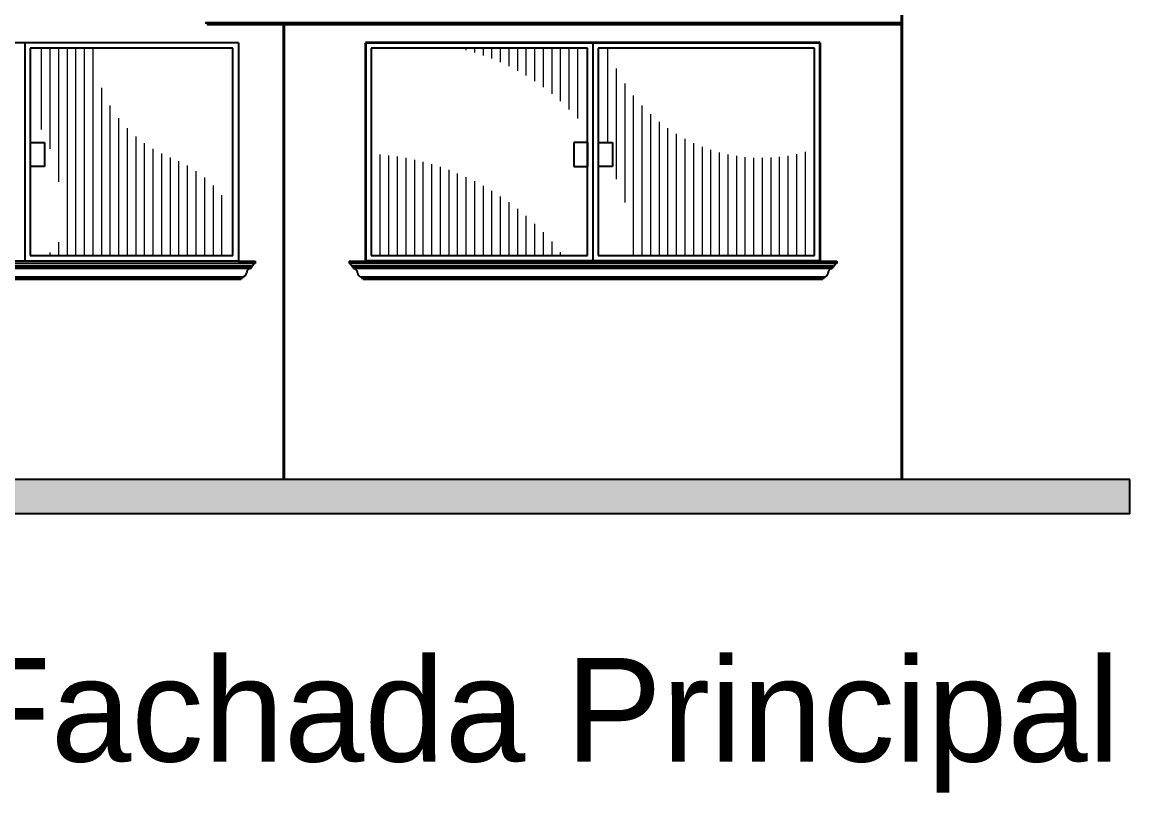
# Model space of a CAD drawing. Header units: millimetres. Extents: x 238 to 272, y 215.7 to 235.8.
# Drawn here: x 265.69 to 271.78, y 217.95 to 222.19 of the extents above; entities that cross this region are included whole.
import ezdxf

# ---------------------------------------------------------------- set-up
doc = ezdxf.new("R2010")
doc.units = ezdxf.units.MM
for name, color, linetype in [('2', 2, 'Continuous'), ('4', 4, 'Continuous'), ('7t', 7, 'Continuous')]:
    doc.layers.add(name, color=color, linetype=linetype)
for name, color, linetype, lineweight in [('fachada c 1', 7, 'Continuous', 40), ('fachada c 2', 2, 'Continuous', 35), ('fachada c 3', 5, 'Continuous', 25), ('fachada c 4', 4, 'Continuous', 15), ('muebles', 6, 'Continuous', 5), ('muros', 7, 'Continuous', 25), ('vidrios', 8, 'Continuous', 9)]:
    doc.layers.add(name, color=color, linetype=linetype, lineweight=lineweight)
doc.styles.add('TEX', font='arial.ttf', dxfattribs={"height": 0.15})

msp = doc.modelspace()

# ---------------------------------------------------------------- hatches: boundary and pattern name
at = {"layer": 'muros'}
msp.add_hatch(color=256, dxfattribs=at).paths.add_polyline_path([(255.9189, 219.8261), (255.9189, 219.6361), (259.7873, 219.6361), (259.7873, 219.4861), (271.7818, 219.4861), (271.7818, 219.6761), (259.9773, 219.6761), (259.9773, 219.8261)])

# ---------------------------------------------------------------- linework, layer by layer
at = {"layer": '2'}
for p, q in [((265.7339, 221.3958), (265.7339, 221.5289)), ((265.7339, 221.5289), (265.8097, 221.5289)), ((265.8097, 221.5289), (265.8097, 221.3958)), ((268.7231, 221.5289), (268.7231, 221.3958)), ((268.7989, 221.5289), (268.7231, 221.5289)), ((268.7989, 221.3958), (268.7989, 221.5289)), ((268.8589, 221.3958), (268.8589, 221.5289)), ((268.8589, 221.5289), (268.9347, 221.5289)), ((268.9347, 221.5289), (268.9347, 221.3958)), ((265.8097, 221.3958), (265.7339, 221.3958)), ((268.7231, 221.3958), (268.7989, 221.3958)), ((268.9347, 221.3958), (268.8589, 221.3958))]:
    msp.add_line(p, q, dxfattribs=at)
at = {"layer": '4', "ltscale": 0.08}
for p, q in [((265.7023, 222.0761), (265.7023, 220.8761)), ((265.7323, 222.0461), (265.7323, 220.9061)), ((266.8473, 222.0461), (265.7323, 222.0461)), ((266.8473, 220.9061), (266.8473, 222.0461)), ((267.5773, 222.0261), (267.5773, 220.8761)), ((267.6073, 222.0461), (267.6073, 220.9061)), ((268.7973, 222.0461), (267.6073, 222.0461)), ((268.7973, 220.9061), (268.7973, 222.0461)), ((268.8273, 222.0761), (268.8273, 220.8761)), ((268.8573, 222.0461), (268.8573, 220.9061)), ((270.0473, 222.0461), (268.8573, 222.0461)), ((270.0473, 220.9061), (270.0473, 222.0461)), ((265.7323, 220.9061), (266.8473, 220.9061)), ((266.8773, 220.8761), (266.969, 220.8761)), ((267.4857, 220.8761), (267.5773, 220.8761)), ((267.6073, 220.9061), (268.7973, 220.9061)), ((268.8573, 220.9061), (270.0473, 220.9061)), ((270.0773, 220.8761), (270.169, 220.8761))]:
    msp.add_line(p, q, dxfattribs=at)
at = {"layer": '4'}
for p, q in [((266.969, 220.8761), (266.969, 220.8623)), ((267.4857, 220.8761), (267.4857, 220.8623)), ((270.169, 220.8761), (270.169, 220.8623)), ((266.9604, 220.8623), (264.4443, 220.8623)), ((266.9497, 220.8485), (264.455, 220.8485)), ((266.9448, 220.8416), (264.4599, 220.8416)), ((266.9448, 220.8346), (264.461, 220.8346)), ((266.9448, 220.8416), (266.9448, 220.8346)), ((266.9497, 220.8416), (266.9448, 220.8416)), ((266.9497, 220.8485), (266.9497, 220.8416)), ((266.969, 220.8623), (266.9604, 220.8623)), ((267.4943, 220.8623), (267.4857, 220.8623)), ((270.169, 220.8623), (267.4943, 220.8623)), ((267.505, 220.8485), (267.505, 220.8416)), ((270.1497, 220.8485), (267.505, 220.8485)), ((267.505, 220.8416), (267.5099, 220.8416)), ((267.5099, 220.8416), (267.5099, 220.8346)), ((270.1497, 220.8416), (267.5099, 220.8416)), ((270.1448, 220.8346), (267.511, 220.8346)), ((270.1448, 220.8416), (270.1448, 220.8346)), ((270.1497, 220.8485), (270.1497, 220.8416)), ((264.5048, 220.7897), (266.8999, 220.7897)), ((264.5127, 220.7828), (266.892, 220.7828)), ((264.5127, 220.7759), (266.892, 220.7759)), ((266.892, 220.7828), (266.892, 220.7759)), ((266.892, 220.7828), (266.8999, 220.7828)), ((266.8999, 220.7897), (266.8999, 220.7828)), ((267.5548, 220.7897), (267.5548, 220.7828)), ((267.5548, 220.7897), (270.0999, 220.7897)), ((267.5548, 220.7828), (267.5627, 220.7828)), ((267.5627, 220.7828), (267.5627, 220.7759)), ((267.5627, 220.7828), (270.0999, 220.7828)), ((267.5627, 220.7759), (270.092, 220.7759)), ((270.092, 220.7828), (270.092, 220.7759)), ((270.0999, 220.7897), (270.0999, 220.7828))]:
    msp.add_line(p, q, dxfattribs=at)
for centre, radius, start, end in [((266.8997, 220.8124), 0.0227, 270.52228, 359.47772), ((266.9443, 220.8127), 0.0219, 88.53598, 181.46402), ((266.948, 220.8608), 0.0124, 277.52714, 6.89178), ((267.5067, 220.8608), 0.0124, 173.10822, 262.47286), ((267.5104, 220.8127), 0.0219, 358.53598, 91.46402), ((267.555, 220.8124), 0.0227, 180.52228, 269.47772), ((270.0997, 220.8124), 0.0227, 270.52228, 359.47772), ((270.1443, 220.8127), 0.0219, 88.53598, 181.46402), ((270.148, 220.8608), 0.0124, 277.52714, 6.89178)]:
    msp.add_arc(centre, radius, start, end, dxfattribs=at)
at = {"layer": 'fachada c 1'}
for p, q in [((270.5273, 222.1759), (270.5273, 222.2761)), ((267.1273, 222.1759), (267.1273, 219.6761)), ((270.5273, 222.1759), (270.5273, 219.6761))]:
    msp.add_line(p, q, dxfattribs=at)
at = {"layer": 'fachada c 2', "ltscale": 0.08}
for p, q in [((267.5773, 222.0761), (267.5773, 220.8761)), ((270.0773, 222.0761), (267.5773, 222.0761)), ((270.0773, 220.8761), (270.0773, 222.0761))]:
    msp.add_line(p, q, dxfattribs=at)
at = {"layer": 'fachada c 2'}
msp.add_line((270.0773, 220.8761), (267.5773, 220.8761), dxfattribs=at)
at = {"layer": 'fachada c 3', "ltscale": 0.08}
for q in [(264.5273, 222.0761), (266.8773, 220.8761)]:
    msp.add_line((266.8773, 222.0761), q, dxfattribs=at)
at = {"layer": 'fachada c 3'}
msp.add_line((266.8773, 220.8761), (264.5273, 220.8761), dxfattribs=at)
at = {"layer": 'fachada c 4'}
for p, q in [((266.6965, 222.1897), (266.6965, 222.1828)), ((266.7044, 222.1828), (266.6965, 222.1828)), ((266.7044, 222.1828), (266.7044, 222.1759)), ((266.7044, 222.1759), (270.5273, 222.1759))]:
    msp.add_line(p, q, dxfattribs=at)
at = {"layer": 'muebles'}
for p, q in [((266.6965, 222.1897), (270.5273, 222.1897)), ((266.7044, 222.1828), (270.5273, 222.1828))]:
    msp.add_line(p, q, dxfattribs=at)
at = {"layer": 'muros'}
for p, q in [((271.7818, 219.6761), (259.9773, 219.6761)), ((271.7818, 219.4861), (271.7818, 219.6761)), ((271.7818, 219.4861), (259.7873, 219.4861))]:
    msp.add_line(p, q, dxfattribs=at)
at = {"layer": 'vidrios', "ltscale": 0.08}
for p, q in [((265.7943, 221.5997), (265.7943, 222.0461)), ((265.8416, 221.4934), (265.8416, 222.0461)), ((265.8888, 221.312), (265.8888, 222.0461)), ((265.9361, 220.9061), (265.9361, 222.0461)), ((265.9833, 220.9061), (265.9833, 222.0461)), ((266.0306, 220.9061), (266.0306, 222.0461)), ((266.0778, 220.9061), (266.0778, 222.0461)), ((268.1305, 222.036), (268.1305, 222.0461)), ((268.1777, 222.0226), (268.1777, 222.0461)), ((268.225, 222.0071), (268.225, 222.0461)), ((268.2722, 221.9895), (268.2722, 222.0461)), ((268.3195, 221.9697), (268.3195, 222.0461)), ((268.3667, 221.9476), (268.3667, 222.0461)), ((268.414, 221.9229), (268.414, 222.0461)), ((268.4612, 221.8956), (268.4612, 222.0461)), ((268.5085, 221.8654), (268.5085, 222.0461)), ((268.5557, 221.832), (268.5557, 222.0461)), ((268.603, 221.7952), (268.603, 222.0461)), ((268.6502, 221.7545), (268.6502, 222.0461)), ((268.6975, 221.7094), (268.6975, 222.0461)), ((268.7447, 221.6592), (268.7447, 222.0461)), ((268.91, 221.5289), (268.91, 222.0461)), ((268.9572, 221.3262), (268.9572, 221.9346)), ((269.0045, 221.1983), (269.0045, 221.8523)), ((266.1251, 220.9061), (266.1251, 221.8281)), ((269.0517, 220.9061), (269.0517, 221.7861)), ((266.1723, 220.9061), (266.1723, 221.7317)), ((269.099, 220.9061), (269.099, 221.7307)), ((266.2196, 220.9061), (266.2196, 221.6619)), ((269.1462, 220.9061), (269.1462, 221.6833)), ((266.2668, 220.9061), (266.2668, 221.6069)), ((269.1935, 220.9061), (269.1935, 221.6423)), ((269.2407, 220.9061), (269.2407, 221.6067)), ((266.3141, 220.9061), (266.3141, 221.562)), ((269.288, 220.9061), (269.288, 221.5756)), ((269.3352, 220.9061), (269.3352, 221.5485)), ((266.3613, 220.9061), (266.3613, 221.5246)), ((266.4086, 220.9061), (266.4086, 221.4934)), ((269.3825, 220.9061), (269.3825, 221.5251)), ((269.4297, 220.9061), (269.4297, 221.505)), ((269.477, 220.9061), (269.477, 221.488)), ((269.9967, 220.9061), (269.9967, 221.4761)), ((266.4558, 220.9061), (266.4558, 221.4675)), ((266.5031, 220.9061), (266.5031, 221.446)), ((266.5503, 220.9061), (266.5503, 221.4259)), ((267.658, 220.9061), (267.658, 221.4621)), ((267.7052, 220.9061), (267.7052, 221.4573)), ((267.7525, 220.9061), (267.7525, 221.451)), ((267.7997, 220.9061), (267.7997, 221.443)), ((267.847, 220.9061), (267.847, 221.4333)), ((267.8942, 220.9061), (267.8942, 221.4219)), ((269.5242, 220.9061), (269.5242, 221.4739)), ((269.5715, 220.9061), (269.5715, 221.4626)), ((269.6187, 220.9061), (269.6187, 221.4539)), ((269.666, 220.9061), (269.666, 221.4479)), ((269.7132, 220.9061), (269.7132, 221.4443)), ((269.7605, 220.9061), (269.7605, 221.4433)), ((269.8077, 220.9061), (269.8077, 221.4448)), ((269.855, 220.9061), (269.855, 221.4487)), ((269.9022, 220.9061), (269.9022, 221.4552)), ((269.9495, 220.9061), (269.9495, 221.4643)), ((266.5976, 220.9061), (266.5976, 221.4013)), ((266.6448, 220.9061), (266.6448, 221.3714)), ((267.9415, 220.9061), (267.9415, 221.4088)), ((267.9887, 220.9061), (267.9887, 221.3938)), ((268.036, 220.9061), (268.036, 221.3771)), ((268.0832, 220.9061), (268.0832, 221.3583)), ((266.6921, 220.9061), (266.6921, 221.3353)), ((266.7393, 220.9061), (266.7393, 221.2917)), ((268.1305, 220.9061), (268.1305, 221.3376)), ((268.1777, 220.9061), (268.1777, 221.3147)), ((266.7866, 220.9061), (266.7866, 221.2381)), ((268.225, 220.9061), (268.225, 221.2896)), ((268.2722, 220.9061), (268.2722, 221.2621)), ((268.3195, 220.9061), (268.3195, 221.232)), ((268.3667, 220.9061), (268.3667, 221.1992)), ((268.414, 220.9061), (268.414, 221.1634)), ((268.4612, 220.9061), (268.4612, 221.1243)), ((268.5085, 220.9061), (268.5085, 221.0816)), ((268.5557, 220.9061), (268.5557, 221.0347)), ((265.8888, 220.9061), (265.8888, 220.9807)), ((268.603, 220.9061), (268.603, 220.9829)), ((265.8416, 220.9061), (265.8416, 220.9236)), ((268.6502, 220.9061), (268.6502, 220.9256))]:
    msp.add_line(p, q, dxfattribs=at)

# ---------------------------------------------------------------- texts
at = {"layer": '7t', "linetype": 'Continuous', "style": 'TEX'}
msp.add_text('Fachada Principal', height=0.569531, dxfattribs=at).set_placement((265.3594, 218.1243))

doc.saveas('drawing.dxf')
